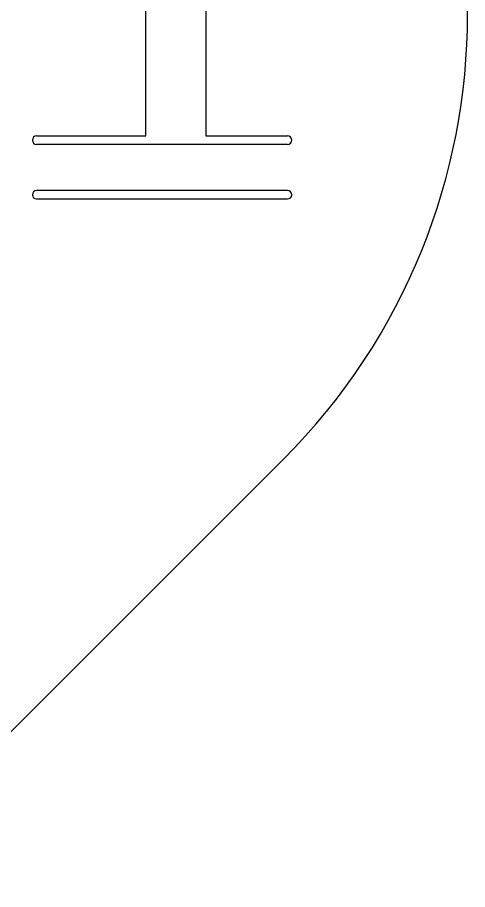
# Model space of a CAD drawing. Header units: millimetres. Extents: x -51 to 51, y -51 to 51.
# Drawn here: x 29.05 to 50.51, y -41.72 to -0.15 of the extents above; entities that cross this region are included whole.
import ezdxf

# ---------------------------------------------------------------- set-up
doc = ezdxf.new("R2010")
doc.units = ezdxf.units.MM
doc.layers.add('Shape2DView', color=7, linetype='CONTINUOUS')

msp = doc.modelspace()

# ---------------------------------------------------------------- linework, layer by layer
at = {"layer": 'Shape2DView'}
for p, q in [((35.1624, -5.8), (35.1624, 5.8)), ((38.0296, 5.8), (38.0296, -5.8)), ((29.9624, -5.8), (35.1624, -5.8)), ((38.0296, -5.8), (41.9296, -5.8)), ((41.9296, -6.2), (29.9624, -6.2)), ((41.9296, -8.4), (29.9624, -8.4)), ((29.9624, -8.8), (41.9296, -8.8)), ((41.7193, -21.2132), (21.2132, -41.7193))]:
    msp.add_line(p, q, dxfattribs=at)
for centre, radius, start, end in [((20.5061, 0), 30, -45, 45), ((29.9624, -6), 0.2, 90, -90), ((41.9296, -6), 0.2, -90, 90), ((29.9624, -8.6), 0.2, 90, -90), ((41.9296, -8.6), 0.2, -90, 90)]:
    msp.add_arc(centre, radius, start, end, dxfattribs=at)

doc.saveas('drawing.dxf')
